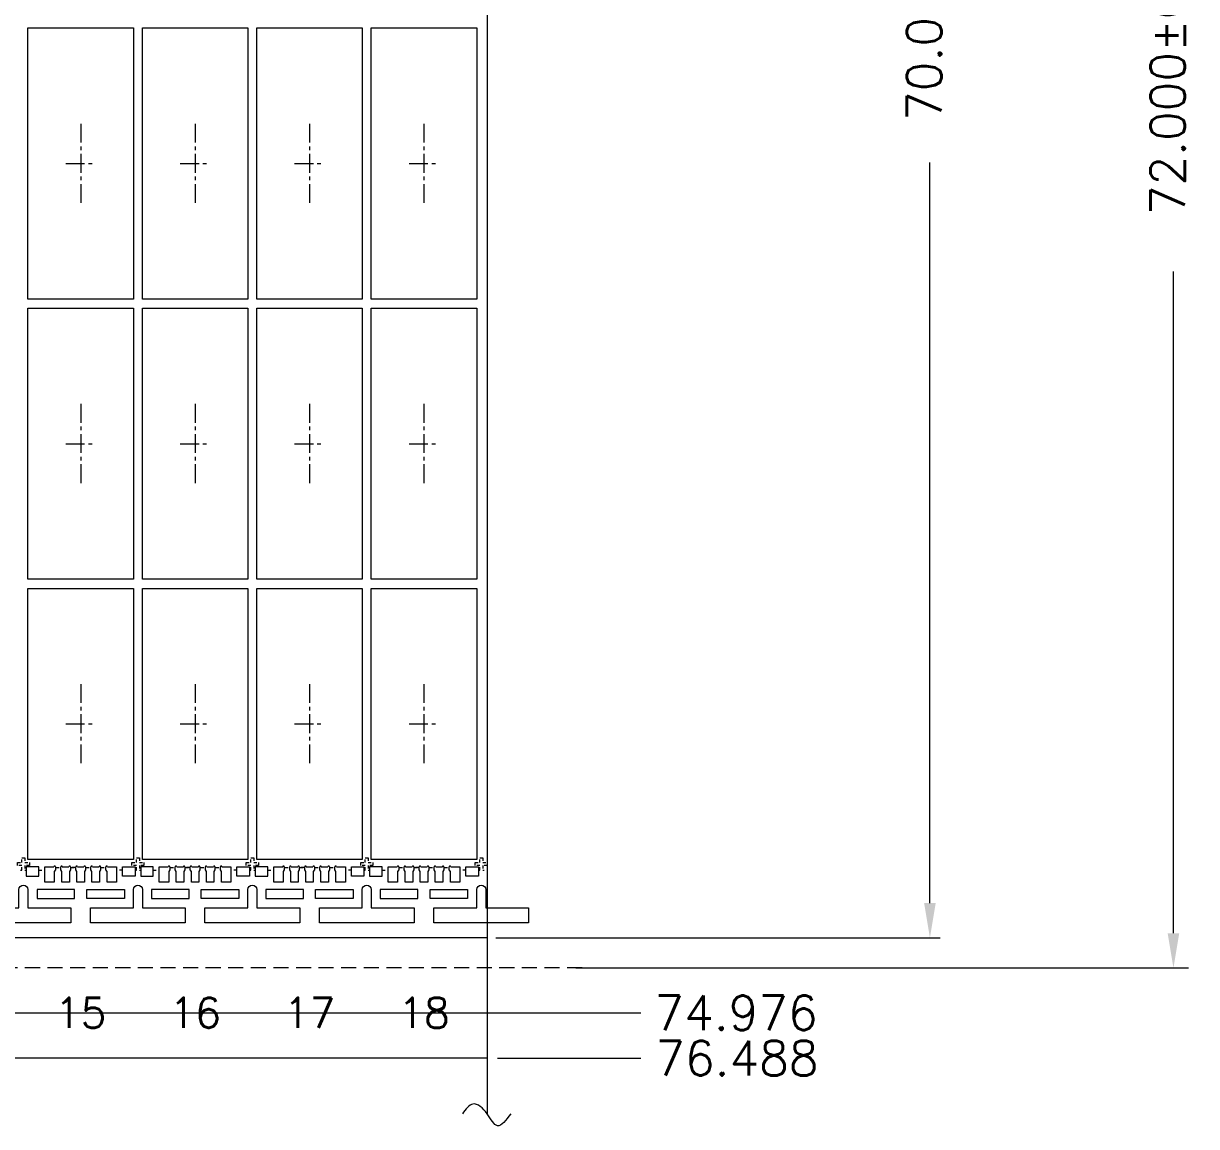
# Model space of a CAD drawing. Header units: millimetres. Extents: x -229 to -105, y -151 to 3.
# Drawn here: x -143.71 to -104.76, y -88.68 to -52.06 of the extents above; entities that cross this region are included whole.
import ezdxf

# ---------------------------------------------------------------- set-up
doc = ezdxf.new("R2010")
doc.units = ezdxf.units.MM
for name, pattern in [('CENTER', [2, 1.25, -0.25, 0.25, -0.25]), ('DASHED', [0.75, 0.5, -0.25]), ('HIDDEN', [0.375, 0.25, -0.125])]:
    doc.linetypes.add(name, pattern=pattern)
for name, color, linetype in [('1', 7, 'Continuous'), ('1D', 4, 'Continuous'), ('PKG', 2, 'Continuous'), ('中心线', 1, 'CENTER'), ('标注', 6, 'Continuous')]:
    doc.layers.add(name, color=color, linetype=linetype)
doc.layers.add('DIM', color=4, linetype='Continuous', lineweight=18)
doc.styles.add('SIMPLEX', font='SIMPLEX')
doc.styles.get("Standard").update_dxf_attribs({"font": 'SimSun.ttf'})

msp = doc.modelspace()

# ---------------------------------------------------------------- linework, layer by layer
at = {"lineweight": 9, "elevation": -0.0526}
for points in [[(-143.564, -80.8123), (-143.564, -81.4123), (-142.139, -81.4123), (-142.139, -81.9123), (-145.289, -81.9123), (-145.289, -81.4123), (-143.864, -81.4123), (-143.864, -80.8123, -1)], [(-139.764, -80.8123), (-139.764, -81.4123), (-138.339, -81.4123), (-138.339, -81.9123), (-141.489, -81.9123), (-141.489, -81.4123), (-140.064, -81.4123), (-140.064, -80.8123, -1)], [(-135.964, -80.8123), (-135.964, -81.4123), (-134.539, -81.4123), (-134.539, -81.9123), (-137.689, -81.9123), (-137.689, -81.4123), (-136.264, -81.4123), (-136.264, -80.8123, -1)], [(-132.164, -80.8123), (-132.164, -81.4123), (-130.739, -81.4123), (-130.739, -81.9123), (-133.889, -81.9123), (-133.889, -81.4123), (-132.464, -81.4123), (-132.464, -80.8123, -1)], [(-128.364, -80.8123), (-128.364, -81.4123), (-126.939, -81.4123), (-126.939, -81.9123), (-130.089, -81.9123), (-130.089, -81.4123), (-128.664, -81.4123), (-128.664, -80.8123, -1)]]:
    msp.add_lwpolyline(points, format="xyb", close=True, dxfattribs=at)
for points in [[(-142.014, -80.8123), (-143.264, -80.8123), (-143.264, -81.1123), (-142.014, -81.1123)], [(-141.614, -80.8123), (-140.364, -80.8123), (-140.364, -81.1123), (-141.614, -81.1123)], [(-138.214, -80.8123), (-139.464, -80.8123), (-139.464, -81.1123), (-138.214, -81.1123)], [(-137.814, -80.8123), (-136.564, -80.8123), (-136.564, -81.1123), (-137.814, -81.1123)], [(-134.414, -80.8123), (-135.664, -80.8123), (-135.664, -81.1123), (-134.414, -81.1123)], [(-134.014, -80.8123), (-132.764, -80.8123), (-132.764, -81.1123), (-134.014, -81.1123)], [(-130.614, -80.8123), (-131.864, -80.8123), (-131.864, -81.1123), (-130.614, -81.1123)], [(-130.214, -80.8123), (-128.964, -80.8123), (-128.964, -81.1123), (-130.214, -81.1123)]]:
    msp.add_lwpolyline(points, close=True, dxfattribs=at)
at = {"layer": '1', "lineweight": 9}
for p, q in [((-143.204, -80.0573, -0.0526), (-143.619, -80.0573, -0.0526)), ((-143.619, -80.0573, -0.0526), (-143.619, -80.3623, -0.0526)), ((-143.204, -80.3623, -0.0526), (-143.204, -80.0573, -0.0526)), ((-140.424, -80.3623, -0.0526), (-140.424, -80.0573, -0.0526)), ((-140.424, -80.0573, -0.0526), (-140.009, -80.0573, -0.0526)), ((-140.009, -80.0573, -0.0526), (-140.009, -80.3623, -0.0526)), ((-139.404, -80.0573, -0.0526), (-139.819, -80.0573, -0.0526)), ((-139.819, -80.0573, -0.0526), (-139.819, -80.3623, -0.0526)), ((-139.404, -80.3623, -0.0526), (-139.404, -80.0573, -0.0526)), ((-136.624, -80.3623, -0.0526), (-136.624, -80.0573, -0.0526)), ((-136.624, -80.0573, -0.0526), (-136.209, -80.0573, -0.0526)), ((-136.209, -80.0573, -0.0526), (-136.209, -80.3623, -0.0526)), ((-135.604, -80.0573, -0.0526), (-136.019, -80.0573, -0.0526)), ((-136.019, -80.0573, -0.0526), (-136.019, -80.3623, -0.0526)), ((-135.604, -80.3623, -0.0526), (-135.604, -80.0573, -0.0526)), ((-132.824, -80.3623, -0.0526), (-132.824, -80.0573, -0.0526)), ((-132.824, -80.0573, -0.0526), (-132.409, -80.0573, -0.0526)), ((-132.409, -80.0573, -0.0526), (-132.409, -80.3623, -0.0526)), ((-131.804, -80.0573, -0.0526), (-132.219, -80.0573, -0.0526)), ((-132.219, -80.0573, -0.0526), (-132.219, -80.3623, -0.0526)), ((-131.804, -80.3623, -0.0526), (-131.804, -80.0573, -0.0526)), ((-129.024, -80.3623, -0.0526), (-129.024, -80.0573, -0.0526)), ((-129.024, -80.0573, -0.0526), (-128.609, -80.0573, -0.0526)), ((-128.609, -80.0573, -0.0526), (-128.609, -80.3623, -0.0526)), ((-143.619, -80.3623, -0.0526), (-143.204, -80.3623, -0.0526)), ((-140.009, -80.3623, -0.0526), (-140.424, -80.3623, -0.0526)), ((-139.819, -80.3623, -0.0526), (-139.404, -80.3623, -0.0526)), ((-136.209, -80.3623, -0.0526), (-136.624, -80.3623, -0.0526)), ((-136.019, -80.3623, -0.0526), (-135.604, -80.3623, -0.0526)), ((-132.409, -80.3623, -0.0526), (-132.824, -80.3623, -0.0526)), ((-132.219, -80.3623, -0.0526), (-131.804, -80.3623, -0.0526)), ((-128.609, -80.3623, -0.0526), (-129.024, -80.3623, -0.0526)), ((-128.314, -86.4123, -0.0526), (-203.814, -86.4123, -0.0526))]:
    msp.add_line(p, q, dxfattribs=at)
at = {"layer": '1', "color": 0, "lineweight": 9}
for p, q in [((-143.004, -80.5623, -0.0526), (-143.004, -80.0573, -0.0526)), ((-143.004, -80.0573, -0.0526), (-142.704, -80.0573, -0.0526)), ((-142.654, -80.1553, -0.0526), (-142.689, -80.2123, -0.0526)), ((-142.689, -80.2123, -0.0526), (-142.689, -80.5623, -0.0526)), ((-142.654, -80.0573, -0.0526), (-142.654, -80.1553, -0.0526)), ((-142.474, -80.1553, -0.0526), (-142.474, -80.0573, -0.0526)), ((-142.439, -80.2123, -0.0526), (-142.474, -80.1553, -0.0526)), ((-142.439, -80.5623, -0.0526), (-142.439, -80.2123, -0.0526)), ((-142.424, -80.0573, -0.0526), (-142.204, -80.0573, -0.0526)), ((-142.154, -80.1553, -0.0526), (-142.189, -80.2123, -0.0526)), ((-142.189, -80.2123, -0.0526), (-142.189, -80.5623, -0.0526)), ((-142.154, -80.0573, -0.0526), (-142.154, -80.1553, -0.0526)), ((-141.974, -80.1553, -0.0526), (-141.974, -80.0573, -0.0526)), ((-141.939, -80.2123, -0.0526), (-141.974, -80.1553, -0.0526)), ((-141.939, -80.5623, -0.0526), (-141.939, -80.2123, -0.0526)), ((-141.924, -80.0573, -0.0526), (-141.704, -80.0573, -0.0526)), ((-141.654, -80.1553, -0.0526), (-141.689, -80.2123, -0.0526)), ((-141.689, -80.2123, -0.0526), (-141.689, -80.5623, -0.0526)), ((-141.654, -80.0573, -0.0526), (-141.654, -80.1553, -0.0526)), ((-141.474, -80.1553, -0.0526), (-141.474, -80.0573, -0.0526)), ((-141.439, -80.2123, -0.0526), (-141.474, -80.1553, -0.0526)), ((-141.439, -80.5623, -0.0526), (-141.439, -80.2123, -0.0526)), ((-141.424, -80.0573, -0.0526), (-141.204, -80.0573, -0.0526)), ((-141.154, -80.1553, -0.0526), (-141.189, -80.2123, -0.0526)), ((-141.189, -80.2123, -0.0526), (-141.189, -80.5623, -0.0526)), ((-141.154, -80.0573, -0.0526), (-141.154, -80.1553, -0.0526)), ((-140.974, -80.1553, -0.0526), (-140.974, -80.0573, -0.0526)), ((-140.939, -80.2123, -0.0526), (-140.974, -80.1553, -0.0526)), ((-140.939, -80.5623, -0.0526), (-140.939, -80.2123, -0.0526)), ((-140.924, -80.0573, -0.0526), (-140.624, -80.0573, -0.0526)), ((-140.624, -80.0573, -0.0526), (-140.624, -80.5623, -0.0526)), ((-139.204, -80.5623, -0.0526), (-139.204, -80.0573, -0.0526)), ((-139.204, -80.0573, -0.0526), (-138.904, -80.0573, -0.0526)), ((-138.854, -80.1553, -0.0526), (-138.889, -80.2123, -0.0526)), ((-138.889, -80.2123, -0.0526), (-138.889, -80.5623, -0.0526)), ((-138.854, -80.0573, -0.0526), (-138.854, -80.1553, -0.0526)), ((-138.674, -80.1553, -0.0526), (-138.674, -80.0573, -0.0526)), ((-138.639, -80.2123, -0.0526), (-138.674, -80.1553, -0.0526)), ((-138.639, -80.5623, -0.0526), (-138.639, -80.2123, -0.0526)), ((-138.624, -80.0573, -0.0526), (-138.404, -80.0573, -0.0526)), ((-138.354, -80.1553, -0.0526), (-138.389, -80.2123, -0.0526)), ((-138.389, -80.2123, -0.0526), (-138.389, -80.5623, -0.0526)), ((-138.354, -80.0573, -0.0526), (-138.354, -80.1553, -0.0526)), ((-138.174, -80.1553, -0.0526), (-138.174, -80.0573, -0.0526)), ((-138.139, -80.2123, -0.0526), (-138.174, -80.1553, -0.0526)), ((-138.139, -80.5623, -0.0526), (-138.139, -80.2123, -0.0526)), ((-138.124, -80.0573, -0.0526), (-137.904, -80.0573, -0.0526)), ((-137.854, -80.1553, -0.0526), (-137.889, -80.2123, -0.0526)), ((-137.889, -80.2123, -0.0526), (-137.889, -80.5623, -0.0526)), ((-137.854, -80.0573, -0.0526), (-137.854, -80.1553, -0.0526)), ((-137.674, -80.1553, -0.0526), (-137.674, -80.0573, -0.0526)), ((-137.639, -80.2123, -0.0526), (-137.674, -80.1553, -0.0526)), ((-137.639, -80.5623, -0.0526), (-137.639, -80.2123, -0.0526)), ((-137.624, -80.0573, -0.0526), (-137.404, -80.0573, -0.0526)), ((-137.354, -80.1553, -0.0526), (-137.389, -80.2123, -0.0526)), ((-137.389, -80.2123, -0.0526), (-137.389, -80.5623, -0.0526)), ((-137.354, -80.0573, -0.0526), (-137.354, -80.1553, -0.0526)), ((-137.174, -80.1553, -0.0526), (-137.174, -80.0573, -0.0526)), ((-137.139, -80.2123, -0.0526), (-137.174, -80.1553, -0.0526)), ((-137.139, -80.5623, -0.0526), (-137.139, -80.2123, -0.0526)), ((-137.124, -80.0573, -0.0526), (-136.824, -80.0573, -0.0526)), ((-136.824, -80.0573, -0.0526), (-136.824, -80.5623, -0.0526)), ((-135.404, -80.5623, -0.0526), (-135.404, -80.0573, -0.0526)), ((-135.404, -80.0573, -0.0526), (-135.104, -80.0573, -0.0526)), ((-135.054, -80.1553, -0.0526), (-135.089, -80.2123, -0.0526)), ((-135.089, -80.2123, -0.0526), (-135.089, -80.5623, -0.0526)), ((-135.054, -80.0573, -0.0526), (-135.054, -80.1553, -0.0526)), ((-134.874, -80.1553, -0.0526), (-134.874, -80.0573, -0.0526)), ((-134.839, -80.2123, -0.0526), (-134.874, -80.1553, -0.0526)), ((-134.839, -80.5623, -0.0526), (-134.839, -80.2123, -0.0526)), ((-134.824, -80.0573, -0.0526), (-134.604, -80.0573, -0.0526)), ((-134.554, -80.1553, -0.0526), (-134.589, -80.2123, -0.0526)), ((-134.589, -80.2123, -0.0526), (-134.589, -80.5623, -0.0526)), ((-134.554, -80.0573, -0.0526), (-134.554, -80.1553, -0.0526)), ((-134.374, -80.1553, -0.0526), (-134.374, -80.0573, -0.0526)), ((-134.339, -80.2123, -0.0526), (-134.374, -80.1553, -0.0526)), ((-134.339, -80.5623, -0.0526), (-134.339, -80.2123, -0.0526)), ((-134.324, -80.0573, -0.0526), (-134.104, -80.0573, -0.0526)), ((-134.054, -80.1553, -0.0526), (-134.089, -80.2123, -0.0526)), ((-134.089, -80.2123, -0.0526), (-134.089, -80.5623, -0.0526)), ((-134.054, -80.0573, -0.0526), (-134.054, -80.1553, -0.0526)), ((-133.874, -80.1553, -0.0526), (-133.874, -80.0573, -0.0526)), ((-133.839, -80.2123, -0.0526), (-133.874, -80.1553, -0.0526)), ((-133.839, -80.5623, -0.0526), (-133.839, -80.2123, -0.0526)), ((-133.824, -80.0573, -0.0526), (-133.604, -80.0573, -0.0526)), ((-133.554, -80.1553, -0.0526), (-133.589, -80.2123, -0.0526)), ((-133.589, -80.2123, -0.0526), (-133.589, -80.5623, -0.0526)), ((-133.554, -80.0573, -0.0526), (-133.554, -80.1553, -0.0526)), ((-133.374, -80.1553, -0.0526), (-133.374, -80.0573, -0.0526)), ((-133.339, -80.2123, -0.0526), (-133.374, -80.1553, -0.0526)), ((-133.339, -80.5623, -0.0526), (-133.339, -80.2123, -0.0526)), ((-133.324, -80.0573, -0.0526), (-133.024, -80.0573, -0.0526)), ((-133.024, -80.0573, -0.0526), (-133.024, -80.5623, -0.0526)), ((-131.604, -80.5623, -0.0526), (-131.604, -80.0573, -0.0526)), ((-131.604, -80.0573, -0.0526), (-131.304, -80.0573, -0.0526)), ((-131.254, -80.1553, -0.0526), (-131.289, -80.2123, -0.0526)), ((-131.289, -80.2123, -0.0526), (-131.289, -80.5623, -0.0526)), ((-131.254, -80.0573, -0.0526), (-131.254, -80.1553, -0.0526)), ((-131.074, -80.1553, -0.0526), (-131.074, -80.0573, -0.0526)), ((-131.039, -80.2123, -0.0526), (-131.074, -80.1553, -0.0526)), ((-131.039, -80.5623, -0.0526), (-131.039, -80.2123, -0.0526)), ((-131.024, -80.0573, -0.0526), (-130.804, -80.0573, -0.0526)), ((-130.754, -80.1553, -0.0526), (-130.789, -80.2123, -0.0526)), ((-130.789, -80.2123, -0.0526), (-130.789, -80.5623, -0.0526)), ((-130.754, -80.0573, -0.0526), (-130.754, -80.1553, -0.0526)), ((-130.574, -80.1553, -0.0526), (-130.574, -80.0573, -0.0526)), ((-130.539, -80.2123, -0.0526), (-130.574, -80.1553, -0.0526)), ((-130.539, -80.5623, -0.0526), (-130.539, -80.2123, -0.0526)), ((-130.524, -80.0573, -0.0526), (-130.304, -80.0573, -0.0526)), ((-130.254, -80.1553, -0.0526), (-130.289, -80.2123, -0.0526)), ((-130.289, -80.2123, -0.0526), (-130.289, -80.5623, -0.0526)), ((-130.254, -80.0573, -0.0526), (-130.254, -80.1553, -0.0526)), ((-130.074, -80.1553, -0.0526), (-130.074, -80.0573, -0.0526)), ((-130.039, -80.2123, -0.0526), (-130.074, -80.1553, -0.0526)), ((-130.039, -80.5623, -0.0526), (-130.039, -80.2123, -0.0526)), ((-130.024, -80.0573, -0.0526), (-129.804, -80.0573, -0.0526)), ((-129.754, -80.1553, -0.0526), (-129.789, -80.2123, -0.0526)), ((-129.789, -80.2123, -0.0526), (-129.789, -80.5623, -0.0526)), ((-129.754, -80.0573, -0.0526), (-129.754, -80.1553, -0.0526)), ((-129.574, -80.1553, -0.0526), (-129.574, -80.0573, -0.0526)), ((-129.539, -80.2123, -0.0526), (-129.574, -80.1553, -0.0526)), ((-129.539, -80.5623, -0.0526), (-129.539, -80.2123, -0.0526)), ((-129.524, -80.0573, -0.0526), (-129.224, -80.0573, -0.0526)), ((-129.224, -80.0573, -0.0526), (-129.224, -80.5623, -0.0526)), ((-142.689, -80.5623, -0.0526), (-143.004, -80.5623, -0.0526)), ((-142.189, -80.5623, -0.0526), (-142.439, -80.5623, -0.0526)), ((-141.689, -80.5623, -0.0526), (-141.939, -80.5623, -0.0526)), ((-141.189, -80.5623, -0.0526), (-141.439, -80.5623, -0.0526)), ((-140.624, -80.5623, -0.0526), (-140.939, -80.5623, -0.0526)), ((-138.889, -80.5623, -0.0526), (-139.204, -80.5623, -0.0526)), ((-138.389, -80.5623, -0.0526), (-138.639, -80.5623, -0.0526)), ((-137.889, -80.5623, -0.0526), (-138.139, -80.5623, -0.0526)), ((-137.389, -80.5623, -0.0526), (-137.639, -80.5623, -0.0526)), ((-136.824, -80.5623, -0.0526), (-137.139, -80.5623, -0.0526)), ((-135.089, -80.5623, -0.0526), (-135.404, -80.5623, -0.0526)), ((-134.589, -80.5623, -0.0526), (-134.839, -80.5623, -0.0526)), ((-134.089, -80.5623, -0.0526), (-134.339, -80.5623, -0.0526)), ((-133.589, -80.5623, -0.0526), (-133.839, -80.5623, -0.0526)), ((-133.024, -80.5623, -0.0526), (-133.339, -80.5623, -0.0526)), ((-131.289, -80.5623, -0.0526), (-131.604, -80.5623, -0.0526)), ((-130.789, -80.5623, -0.0526), (-131.039, -80.5623, -0.0526)), ((-130.289, -80.5623, -0.0526), (-130.539, -80.5623, -0.0526)), ((-129.789, -80.5623, -0.0526), (-130.039, -80.5623, -0.0526)), ((-129.224, -80.5623, -0.0526), (-129.539, -80.5623, -0.0526))]:
    msp.add_line(p, q, dxfattribs=at)
for centre in [(-142.679, -80.0573, -0.0526), (-142.449, -80.0573, -0.0526), (-142.179, -80.0573, -0.0526), (-141.949, -80.0573, -0.0526), (-141.679, -80.0573, -0.0526), (-141.449, -80.0573, -0.0526), (-141.179, -80.0573, -0.0526), (-140.949, -80.0573, -0.0526), (-138.879, -80.0573, -0.0526), (-138.649, -80.0573, -0.0526), (-138.379, -80.0573, -0.0526), (-138.149, -80.0573, -0.0526), (-137.879, -80.0573, -0.0526), (-137.649, -80.0573, -0.0526), (-137.379, -80.0573, -0.0526), (-137.149, -80.0573, -0.0526), (-135.079, -80.0573, -0.0526), (-134.849, -80.0573, -0.0526), (-134.579, -80.0573, -0.0526), (-134.349, -80.0573, -0.0526), (-134.079, -80.0573, -0.0526), (-133.849, -80.0573, -0.0526), (-133.579, -80.0573, -0.0526), (-133.349, -80.0573, -0.0526), (-131.279, -80.0573, -0.0526), (-131.049, -80.0573, -0.0526), (-130.779, -80.0573, -0.0526), (-130.549, -80.0573, -0.0526), (-130.279, -80.0573, -0.0526), (-130.049, -80.0573, -0.0526), (-129.779, -80.0573, -0.0526), (-129.549, -80.0573, -0.0526)]:
    msp.add_arc(centre, 0.025, 0, 180, dxfattribs=at)
at = {"layer": '1D', "color": 6, "lineweight": 9}
msp.add_line((-128.314, -7.0051, -0.0526), (-128.314, -88.2532, -0.0526), dxfattribs=at)
at = {"layer": '1D', "color": 1, "lineweight": 9, "elevation": -0.0526}
msp.add_lwpolyline([(-128.314, -82.4123), (-200.314, -82.4123), (-200.314, -12.4123), (-128.314, -12.4123)], dxfattribs=at)
at = {"layer": '1D', "color": 4, "linetype": 'HIDDEN', "lineweight": 9, "ltscale": 0.2, "elevation": -0.0526}
for points in [[(-143.809, -80.1623), (-143.764, -80.1623), (-143.764, -80.0123), (-143.914, -80.0123), (-143.914, -79.9123), (-143.764, -79.9123), (-143.764, -79.7623), (-143.664, -79.7623), (-143.664, -79.9123), (-143.514, -79.9123), (-143.514, -80.0123), (-143.664, -80.0123), (-143.664, -80.1623), (-143.619, -80.1623)], [(-140.009, -80.1623), (-139.964, -80.1623), (-139.964, -80.0123), (-140.114, -80.0123), (-140.114, -79.9123), (-139.964, -79.9123), (-139.964, -79.7623), (-139.864, -79.7623), (-139.864, -79.9123), (-139.714, -79.9123), (-139.714, -80.0123), (-139.864, -80.0123), (-139.864, -80.1623), (-139.819, -80.1623)], [(-136.209, -80.1623), (-136.164, -80.1623), (-136.164, -80.0123), (-136.314, -80.0123), (-136.314, -79.9123), (-136.164, -79.9123), (-136.164, -79.7623), (-136.064, -79.7623), (-136.064, -79.9123), (-135.914, -79.9123), (-135.914, -80.0123), (-136.064, -80.0123), (-136.064, -80.1623), (-136.019, -80.1623)], [(-132.409, -80.1623), (-132.364, -80.1623), (-132.364, -80.0123), (-132.514, -80.0123), (-132.514, -79.9123), (-132.364, -79.9123), (-132.364, -79.7623), (-132.264, -79.7623), (-132.264, -79.9123), (-132.114, -79.9123), (-132.114, -80.0123), (-132.264, -80.0123), (-132.264, -80.1623), (-132.219, -80.1623)], [(-128.609, -80.1623), (-128.564, -80.1623), (-128.564, -80.0123), (-128.714, -80.0123), (-128.714, -79.9123), (-128.564, -79.9123), (-128.564, -79.7623), (-128.464, -79.7623), (-128.464, -79.9123), (-128.314, -79.9123), (-128.314, -80.0123), (-128.464, -80.0123), (-128.464, -80.1623), (-128.419, -80.1623)], [(-143.204, -80.1623), (-143.004, -80.1623)], [(-140.424, -80.1623), (-140.624, -80.1623)], [(-139.404, -80.1623), (-139.204, -80.1623)], [(-136.624, -80.1623), (-136.824, -80.1623)], [(-135.604, -80.1623), (-135.404, -80.1623)], [(-132.824, -80.1623), (-133.024, -80.1623)], [(-131.804, -80.1623), (-131.604, -80.1623)], [(-129.024, -80.1623), (-129.224, -80.1623)]]:
    msp.add_lwpolyline(points, dxfattribs=at)
at = {"layer": '1D', "color": 4, "linetype": 'HIDDEN', "lineweight": 9, "ltscale": 0.5, "elevation": -0.0526}
for points in [[(-142.654, -80.0823), (-142.474, -80.0823)], [(-141.654, -80.0823), (-141.474, -80.0823)], [(-141.154, -80.0823), (-140.974, -80.0823)], [(-138.854, -80.0823), (-138.674, -80.0823)], [(-137.854, -80.0823), (-137.674, -80.0823)], [(-137.354, -80.0823), (-137.174, -80.0823)], [(-135.054, -80.0823), (-134.874, -80.0823)], [(-134.054, -80.0823), (-133.874, -80.0823)], [(-133.554, -80.0823), (-133.374, -80.0823)], [(-131.254, -80.0823), (-131.074, -80.0823)], [(-130.254, -80.0823), (-130.074, -80.0823)], [(-129.754, -80.0823), (-129.574, -80.0823)]]:
    msp.add_lwpolyline(points, dxfattribs=at)
for points in [[(-141.974, -80.0823), (-142.154, -80.0823)], [(-138.174, -80.0823), (-138.354, -80.0823)], [(-134.374, -80.0823), (-134.554, -80.0823)], [(-130.574, -80.0823), (-130.754, -80.0823)]]:
    msp.add_lwpolyline(points, close=True, dxfattribs=at)
at = {"layer": '1D', "lineweight": 9}
msp.add_open_spline([(-127.5354, -88.2532, -0.0526), (-127.6907, -88.4649, -0.0526), (-127.9826, -88.863, -0.0526), (-128.2905, -88.2042, -0.0526), (-128.7852, -87.772, -0.0526), (-129.0286, -88.1035, -0.0526), (-129.1385, -88.2532, -0.0526)], degree=3, knots=[0, 0, 0, 0, 0.5949743, 1.1181563, 1.6941284, 2.1681598, 2.1681598, 2.1681598, 2.1681598], dxfattribs=at)
at = {"layer": 'DIM', "lineweight": 9}
for p, q in [((-113.6146, -81.2623, -0.0526), (-113.6146, -56.6801, -0.0526)), ((-128.0327, -82.4123, -0.0526), (-113.2696, -82.4123, -0.0526)), ((-167.219, -84.9003, -0.0526), (-123.2164, -84.9003, -0.0526)), ((-127.969, -86.4123, -0.0526), (-123.2164, -86.4123, -0.0526))]:
    msp.add_line(p, q, dxfattribs=at)
msp.add_solid([(-113.8063, -81.2623, -0.0526), (-113.423, -81.2623, -0.0526), (-113.6146, -82.4123, -0.0526)], dxfattribs=at)
at = {"layer": 'PKG', "linetype": 'Continuous', "lineweight": 9, "elevation": -0.0526}
for points in [[(-143.564, -61.2123), (-143.564, -52.2123), (-140.064, -52.2123), (-140.064, -61.2123)], [(-139.764, -61.2123), (-139.764, -52.2123), (-136.264, -52.2123), (-136.264, -61.2123)], [(-135.964, -61.2123), (-135.964, -52.2123), (-132.464, -52.2123), (-132.464, -61.2123)], [(-132.164, -61.2123), (-132.164, -52.2123), (-128.664, -52.2123), (-128.664, -61.2123)], [(-143.564, -70.5123), (-143.564, -61.5123), (-140.064, -61.5123), (-140.064, -70.5123)], [(-139.764, -70.5123), (-139.764, -61.5123), (-136.264, -61.5123), (-136.264, -70.5123)], [(-135.964, -70.5123), (-135.964, -61.5123), (-132.464, -61.5123), (-132.464, -70.5123)], [(-132.164, -70.5123), (-132.164, -61.5123), (-128.664, -61.5123), (-128.664, -70.5123)], [(-143.564, -79.8123), (-143.564, -70.8123), (-140.064, -70.8123), (-140.064, -79.8123)], [(-139.764, -79.8123), (-139.764, -70.8123), (-136.264, -70.8123), (-136.264, -79.8123)], [(-135.964, -79.8123), (-135.964, -70.8123), (-132.464, -70.8123), (-132.464, -79.8123)], [(-132.164, -79.8123), (-132.164, -70.8123), (-128.664, -70.8123), (-128.664, -79.8123)]]:
    msp.add_lwpolyline(points, close=True, dxfattribs=at)
at = {"layer": '中心线', "lineweight": 9, "ltscale": 0.5}
for p, q in [((-141.814, -55.3923, -0.0526), (-141.814, -58.0323, -0.0526)), ((-138.014, -55.3923, -0.0526), (-138.014, -58.0323, -0.0526)), ((-134.214, -55.3923, -0.0526), (-134.214, -58.0323, -0.0526)), ((-130.414, -55.3923, -0.0526), (-130.414, -58.0323, -0.0526)), ((-142.309, -56.7123, -0.0526), (-141.319, -56.7123, -0.0526)), ((-138.509, -56.7123, -0.0526), (-137.519, -56.7123, -0.0526)), ((-134.709, -56.7123, -0.0526), (-133.719, -56.7123, -0.0526)), ((-130.909, -56.7123, -0.0526), (-129.919, -56.7123, -0.0526)), ((-141.814, -64.6923, -0.0526), (-141.814, -67.3323, -0.0526)), ((-138.014, -64.6923, -0.0526), (-138.014, -67.3323, -0.0526)), ((-134.214, -64.6923, -0.0526), (-134.214, -67.3323, -0.0526)), ((-130.414, -64.6923, -0.0526), (-130.414, -67.3323, -0.0526)), ((-142.309, -66.0123, -0.0526), (-141.319, -66.0123, -0.0526)), ((-138.509, -66.0123, -0.0526), (-137.519, -66.0123, -0.0526)), ((-134.709, -66.0123, -0.0526), (-133.719, -66.0123, -0.0526)), ((-130.909, -66.0123, -0.0526), (-129.919, -66.0123, -0.0526)), ((-141.814, -73.9923, -0.0526), (-141.814, -76.6323, -0.0526)), ((-138.014, -73.9923, -0.0526), (-138.014, -76.6323, -0.0526)), ((-134.214, -73.9923, -0.0526), (-134.214, -76.6323, -0.0526)), ((-130.414, -73.9923, -0.0526), (-130.414, -76.6323, -0.0526)), ((-142.309, -75.3123, -0.0526), (-141.319, -75.3123, -0.0526)), ((-138.509, -75.3123, -0.0526), (-137.519, -75.3123, -0.0526)), ((-134.709, -75.3123, -0.0526), (-133.719, -75.3123, -0.0526)), ((-130.909, -75.3123, -0.0526), (-129.919, -75.3123, -0.0526))]:
    msp.add_line(p, q, dxfattribs=at)
at = {"layer": '标注', "lineweight": 5}
for p, q in [((-105.5273, -82.2623, -0.0526), (-105.5273, -60.2978, -0.0526)), ((-125.369, -83.4123, -0.0526), (-105.0307, -83.4123, -0.0526))]:
    msp.add_line(p, q, dxfattribs=at)
at = {"layer": '标注', "linetype": 'DASHED', "lineweight": 5}
msp.add_line((-125.164, -83.4123, -0.0526), (-204.814, -83.4123, -0.0526), dxfattribs=at)
at = {"layer": '标注', "lineweight": 5}
msp.add_solid([(-105.719, -82.2623, -0.0526), (-105.3357, -82.2623, -0.0526), (-105.5273, -83.4123, -0.0526)], dxfattribs=at)

# ---------------------------------------------------------------- texts
at = {"layer": 'DIM', "lineweight": 9, "insert": (-113.6146, -47.4123, -0.0526), "char_height": 1.15, "attachment_point": 5, "rotation": 90, "style": 'SIMPLEX'}
msp.add_mtext('70.000 (MOLD LINE)', dxfattribs=at)
at = {"layer": 'DIM', "lineweight": 9, "char_height": 1, "attachment_point": 5}
for s, insert in [('{\\Fsimplex|c134;15}', (-141.814, -84.9003, -0.0526)), ('{\\Fsimplex|c134;16}', (-138.014, -84.9003, -0.0526)), ('{\\Fsimplex|c134;17}', (-134.214, -84.9003, -0.0526)), ('{\\Fsimplex|c134;18}', (-130.414, -84.9003, -0.0526))]:
    msp.add_mtext(s, dxfattribs=dict(at, insert=insert))
at = {"layer": 'DIM', "lineweight": 9, "char_height": 1.15, "attachment_point": 5, "style": 'SIMPLEX'}
for s, insert in [('\\A1;74.976', (-120.0512, -84.9003, -0.0526)), ('\\A1;76.488', (-120.0238, -86.4123, -0.0526))]:
    msp.add_mtext(s, dxfattribs=dict(at, insert=insert))
at = {"layer": '标注', "lineweight": 5, "insert": (-105.5273, -47.4123, -0.0526), "char_height": 1.15, "attachment_point": 5, "rotation": 90, "style": 'SIMPLEX'}
msp.add_mtext('\\A1;72.000±0.500 (TAPE WIDTH)', dxfattribs=at)

doc.saveas('drawing.dxf')
